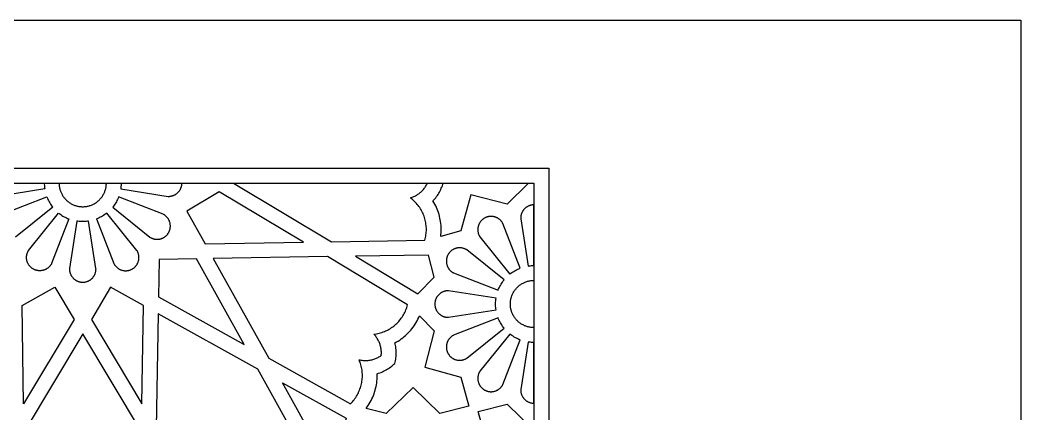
# Model space of a CAD drawing. Extents: x 0 to 1266, y 0 to 1438.
# Drawn here: x 591 to 1266, y 1172 to 1438 of the extents above; entities that cross this region are included whole.
import ezdxf

# ---------------------------------------------------------------- set-up
doc = ezdxf.new("R2010")
doc.units = 0
doc.layers.add('Default_Layer', color=1, linetype='CONTINUOUS')

msp = doc.modelspace()

# ---------------------------------------------------------------- linework, layer by layer
at = {"layer": 'Default_Layer'}
for points in [[(0, 1438.2), (1266.43, 1438.2), (1266.43, 0), (0, 0), (0, 1438.2)], [(318.66, 1338.2), (947.76, 1338.2), (947.76, 100), (318.66, 100), (318.66, 1338.2)], [(328.66, 110), (328.66, 1328.2), (937.76, 1328.2), (937.76, 110), (328.66, 110)], [(657.41, 1318.84), (657.07, 1318.02), (656.71, 1317.2), (656.32, 1316.4), (655.9, 1315.62), (655.45, 1314.85), (654.98, 1314.09), (654.49, 1313.36), (653.97, 1312.64), (653.42, 1311.93), (678.6, 1291.66), (678.87, 1291.5), (679.14, 1291.34), (679.41, 1291.2), (679.7, 1291.07), (679.98, 1290.95), (680.27, 1290.83), (680.56, 1290.73), (680.86, 1290.64), (681.16, 1290.55), (681.46, 1290.48), (681.76, 1290.42), (682.07, 1290.37), (682.38, 1290.33), (682.69, 1290.3), (683, 1290.28), (683.31, 1290.27), (683.62, 1290.27), (683.93, 1290.29), (684.24, 1290.31), (684.55, 1290.35), (684.85, 1290.39), (685.16, 1290.45), (685.46, 1290.51), (685.76, 1290.59), (686.06, 1290.68), (686.36, 1290.77), (686.65, 1290.88), (686.93, 1291), (687.22, 1291.13), (687.5, 1291.27), (687.77, 1291.41), (688.04, 1291.57), (688.3, 1291.73), (688.56, 1291.91), (688.81, 1292.09), (689.05, 1292.28), (689.29, 1292.48), (689.52, 1292.69), (689.74, 1292.91), (689.96, 1293.13), (690.16, 1293.36), (690.36, 1293.6), (690.55, 1293.85), (690.74, 1294.1), (690.91, 1294.35), (691.07, 1294.62), (691.23, 1294.89), (691.38, 1295.16), (691.51, 1295.44), (691.64, 1295.72), (691.76, 1296.01), (691.86, 1296.3), (691.96, 1296.6), (692.04, 1296.9), (692.12, 1297.2), (692.19, 1297.5), (692.24, 1297.81), (692.28, 1298.11), (692.32, 1298.42), (692.34, 1298.73), (692.35, 1299.04), (692.35, 1299.35), (692.34, 1299.66), (692.32, 1299.97), (692.29, 1300.28), (692.25, 1300.59), (692.2, 1300.9), (692.14, 1301.2), (692.06, 1301.5), (691.98, 1301.8), (691.88, 1302.1), (691.78, 1302.39), (691.67, 1302.68), (691.54, 1302.96), (691.41, 1303.24), (691.26, 1303.52), (691.11, 1303.79), (690.95, 1304.05), (690.78, 1304.31), (690.6, 1304.56), (690.41, 1304.81), (690.21, 1305.05), (690, 1305.28), (689.79, 1305.51), (689.57, 1305.73), (689.34, 1305.94), (689.11, 1306.14), (688.86, 1306.33), (688.61, 1306.52), (688.36, 1306.69), (688.1, 1306.86), (687.83, 1307.02), (687.56, 1307.17), (657.41, 1318.84)], [(703.54, 1309.36), (715.84, 1287.23), (782.11, 1288.31), (725.25, 1322.37), (703.54, 1309.36)], [(937.76, 1272.54), (937.76, 1313.5), (937.46, 1313.5), (937.15, 1313.48), (936.84, 1313.45), (936.54, 1313.42), (936.24, 1313.37), (935.93, 1313.31), (935.64, 1313.25), (935.34, 1313.17), (935.04, 1313.08), (934.75, 1312.98), (934.47, 1312.87), (934.18, 1312.75), (933.9, 1312.63), (933.63, 1312.49), (933.36, 1312.34), (933.09, 1312.19), (932.83, 1312.02), (932.58, 1311.85), (932.33, 1311.67), (932.09, 1311.48), (931.86, 1311.28), (931.63, 1311.07), (931.41, 1310.86), (931.2, 1310.64), (930.99, 1310.41), (930.79, 1310.17), (930.6, 1309.93), (930.42, 1309.68), (930.25, 1309.43), (930.09, 1309.17), (929.94, 1308.9), (929.79, 1308.63), (929.66, 1308.35), (929.53, 1308.07), (929.41, 1307.79), (929.31, 1307.5), (929.21, 1307.21), (929.12, 1306.92), (929.05, 1306.62), (928.98, 1306.32), (928.93, 1306.02), (928.88, 1305.71), (928.84, 1305.41), (928.82, 1305.1), (928.81, 1304.79), (928.8, 1304.49), (928.81, 1304.18), (933.78, 1272.23), (934.57, 1272.34), (935.37, 1272.43), (936.16, 1272.49), (936.96, 1272.53), (937.76, 1272.54)], [(616.94, 1308), (617.65, 1307.45), (618.37, 1306.93), (619.11, 1306.43), (619.86, 1305.96), (620.63, 1305.52), (621.42, 1305.1), (622.21, 1304.71), (623.03, 1304.35), (623.85, 1304.01), (612.18, 1273.86), (612.03, 1273.59), (611.87, 1273.32), (611.7, 1273.06), (611.53, 1272.8), (611.34, 1272.55), (611.15, 1272.31), (610.95, 1272.08), (610.74, 1271.85), (610.52, 1271.63), (610.29, 1271.41), (610.06, 1271.21), (609.82, 1271.01), (609.57, 1270.82), (609.32, 1270.64), (609.06, 1270.47), (608.8, 1270.31), (608.53, 1270.15), (608.25, 1270.01), (607.97, 1269.88), (607.69, 1269.75), (607.4, 1269.64), (607.11, 1269.53), (606.81, 1269.44), (606.51, 1269.35), (606.21, 1269.28), (605.91, 1269.22), (605.6, 1269.17), (605.29, 1269.12), (604.98, 1269.09), (604.67, 1269.07), (604.36, 1269.06), (604.05, 1269.07), (603.74, 1269.08), (603.43, 1269.1), (603.12, 1269.13), (602.82, 1269.18), (602.51, 1269.23), (602.21, 1269.3), (601.91, 1269.37), (601.61, 1269.46), (601.31, 1269.56), (601.02, 1269.66), (600.73, 1269.78), (600.45, 1269.91), (600.17, 1270.04), (599.9, 1270.19), (599.63, 1270.34), (599.37, 1270.51), (599.11, 1270.68), (598.86, 1270.86), (598.61, 1271.05), (598.37, 1271.25), (598.14, 1271.46), (597.92, 1271.68), (597.7, 1271.9), (597.49, 1272.13), (597.29, 1272.37), (597.1, 1272.61), (596.92, 1272.86), (596.74, 1273.12), (596.58, 1273.38), (596.42, 1273.65), (596.28, 1273.92), (596.14, 1274.2), (596.01, 1274.48), (595.89, 1274.77), (595.79, 1275.06), (595.69, 1275.36), (595.6, 1275.65), (595.52, 1275.96), (595.46, 1276.26), (595.4, 1276.56), (595.36, 1276.87), (595.32, 1277.18), (595.3, 1277.49), (595.28, 1277.8), (595.28, 1278.11), (595.29, 1278.42), (595.31, 1278.73), (595.34, 1279.04), (595.38, 1279.35), (595.43, 1279.65), (595.49, 1279.96), (595.56, 1280.26), (595.65, 1280.56), (595.74, 1280.86), (595.84, 1281.15), (595.96, 1281.44), (596.08, 1281.72), (596.21, 1282), (596.36, 1282.28), (596.51, 1282.55), (596.67, 1282.81), (616.94, 1308)], [(649.48, 1308), (648.78, 1307.45), (648.06, 1306.93), (647.32, 1306.43), (646.57, 1305.96), (645.8, 1305.52), (645.01, 1305.1), (644.21, 1304.71), (643.4, 1304.35), (642.58, 1304.01), (654.25, 1273.86), (654.4, 1273.59), (654.56, 1273.32), (654.72, 1273.06), (654.9, 1272.8), (655.09, 1272.55), (655.28, 1272.31), (655.48, 1272.08), (655.69, 1271.85), (655.91, 1271.63), (656.14, 1271.41), (656.37, 1271.21), (656.61, 1271.01), (656.85, 1270.82), (657.11, 1270.64), (657.37, 1270.47), (657.63, 1270.31), (657.9, 1270.15), (658.18, 1270.01), (658.46, 1269.88), (658.74, 1269.75), (659.03, 1269.64), (659.32, 1269.53), (659.62, 1269.44), (659.92, 1269.35), (660.22, 1269.28), (660.52, 1269.22), (660.83, 1269.17), (661.14, 1269.12), (661.44, 1269.09), (661.75, 1269.07), (662.06, 1269.06), (662.37, 1269.07), (662.69, 1269.08), (662.99, 1269.1), (663.3, 1269.13), (663.61, 1269.18), (663.92, 1269.23), (664.22, 1269.3), (664.52, 1269.37), (664.82, 1269.46), (665.11, 1269.56), (665.41, 1269.66), (665.69, 1269.78), (665.98, 1269.91), (666.26, 1270.04), (666.53, 1270.19), (666.8, 1270.34), (667.06, 1270.51), (667.32, 1270.68), (667.57, 1270.86), (667.82, 1271.05), (668.05, 1271.25), (668.29, 1271.46), (668.51, 1271.68), (668.73, 1271.9), (668.93, 1272.13), (669.13, 1272.37), (669.33, 1272.61), (669.51, 1272.86), (669.68, 1273.12), (669.85, 1273.38), (670.01, 1273.65), (670.15, 1273.92), (670.29, 1274.2), (670.42, 1274.48), (670.53, 1274.77), (670.64, 1275.06), (670.74, 1275.36), (670.83, 1275.65), (670.9, 1275.96), (670.97, 1276.26), (671.03, 1276.56), (671.07, 1276.87), (671.11, 1277.18), (671.13, 1277.49), (671.14, 1277.8), (671.15, 1278.11), (671.14, 1278.42), (671.12, 1278.73), (671.09, 1279.04), (671.05, 1279.35), (671, 1279.65), (670.94, 1279.96), (670.86, 1280.26), (670.78, 1280.56), (670.69, 1280.86), (670.58, 1281.15), (670.47, 1281.44), (670.35, 1281.72), (670.22, 1282), (670.07, 1282.28), (669.92, 1282.55), (669.76, 1282.81), (649.48, 1308)], [(921.5, 1266.81), (922.2, 1267.35), (922.92, 1267.87), (923.66, 1268.37), (924.41, 1268.84), (925.18, 1269.28), (925.97, 1269.7), (926.76, 1270.09), (927.58, 1270.46), (928.4, 1270.79), (916.73, 1300.94), (916.58, 1301.22), (916.42, 1301.48), (916.25, 1301.74), (916.08, 1302), (915.89, 1302.25), (915.7, 1302.49), (915.5, 1302.73), (915.29, 1302.96), (915.07, 1303.18), (914.84, 1303.39), (914.61, 1303.6), (914.37, 1303.79), (914.13, 1303.98), (913.87, 1304.16), (913.61, 1304.33), (913.35, 1304.5), (913.08, 1304.65), (912.8, 1304.79), (912.52, 1304.93), (912.24, 1305.05), (911.95, 1305.17), (911.66, 1305.27), (911.36, 1305.36), (911.06, 1305.45), (910.76, 1305.52), (910.46, 1305.58), (910.15, 1305.64), (909.84, 1305.68), (909.53, 1305.71), (909.22, 1305.73), (908.91, 1305.74), (908.6, 1305.74), (908.29, 1305.73), (907.98, 1305.7), (907.68, 1305.67), (907.37, 1305.63), (907.06, 1305.57), (906.76, 1305.51), (906.46, 1305.43), (906.16, 1305.34), (905.86, 1305.25), (905.57, 1305.14), (905.29, 1305.02), (905, 1304.9), (904.72, 1304.76), (904.45, 1304.62), (904.18, 1304.46), (903.92, 1304.3), (903.66, 1304.12), (903.41, 1303.94), (903.16, 1303.75), (902.92, 1303.55), (902.69, 1303.34), (902.47, 1303.13), (902.25, 1302.9), (902.05, 1302.67), (901.85, 1302.44), (901.65, 1302.19), (901.47, 1301.94), (901.3, 1301.68), (901.13, 1301.42), (900.97, 1301.15), (900.83, 1300.88), (900.69, 1300.6), (900.56, 1300.32), (900.44, 1300.03), (900.34, 1299.74), (900.24, 1299.45), (900.15, 1299.15), (900.07, 1298.85), (900.01, 1298.54), (899.95, 1298.24), (899.91, 1297.93), (899.87, 1297.62), (899.85, 1297.31), (899.84, 1297), (899.83, 1296.69), (899.84, 1296.38), (899.86, 1296.07), (899.89, 1295.76), (899.93, 1295.46), (899.98, 1295.15), (900.04, 1294.84), (900.12, 1294.54), (900.2, 1294.24), (900.29, 1293.95), (900.39, 1293.65), (900.51, 1293.37), (900.63, 1293.08), (900.76, 1292.8), (900.91, 1292.52), (901.06, 1292.25), (901.22, 1291.99), (921.5, 1266.81)], [(624.26, 1270.62), (624.25, 1270.32), (624.26, 1270.01), (624.27, 1269.7), (624.29, 1269.4), (624.33, 1269.09), (624.37, 1268.79), (624.43, 1268.48), (624.5, 1268.18), (624.57, 1267.89), (624.66, 1267.59), (624.76, 1267.3), (624.86, 1267.01), (624.98, 1266.73), (625.1, 1266.45), (625.24, 1266.17), (625.38, 1265.9), (625.54, 1265.64), (625.7, 1265.38), (625.87, 1265.12), (626.05, 1264.87), (626.24, 1264.63), (626.44, 1264.39), (626.65, 1264.17), (626.86, 1263.94), (627.08, 1263.73), (627.31, 1263.52), (627.54, 1263.33), (627.78, 1263.13), (628.03, 1262.95), (628.28, 1262.78), (628.54, 1262.61), (628.81, 1262.46), (629.08, 1262.31), (629.35, 1262.18), (629.63, 1262.05), (629.91, 1261.93), (630.2, 1261.82), (630.49, 1261.72), (630.79, 1261.64), (631.08, 1261.56), (631.38, 1261.49), (631.69, 1261.43), (631.99, 1261.38), (632.29, 1261.35), (632.6, 1261.32), (632.91, 1261.31), (633.21, 1261.3), (633.52, 1261.31), (633.83, 1261.32), (634.13, 1261.35), (634.44, 1261.38), (634.74, 1261.43), (635.04, 1261.49), (635.34, 1261.56), (635.64, 1261.64), (635.94, 1261.72), (636.23, 1261.82), (636.51, 1261.93), (636.8, 1262.05), (637.08, 1262.18), (637.35, 1262.31), (637.62, 1262.46), (637.89, 1262.61), (638.15, 1262.78), (638.4, 1262.95), (638.65, 1263.13), (638.89, 1263.33), (639.12, 1263.52), (639.35, 1263.73), (639.57, 1263.94), (639.78, 1264.17), (639.99, 1264.39), (640.19, 1264.63), (640.37, 1264.87), (640.55, 1265.12), (640.73, 1265.38), (640.89, 1265.64), (641.04, 1265.9), (641.19, 1266.17), (641.32, 1266.45), (641.45, 1266.73), (641.57, 1267.01), (641.67, 1267.3), (641.77, 1267.59), (641.86, 1267.89), (641.93, 1268.18), (642, 1268.48), (642.05, 1268.79), (642.1, 1269.09), (642.13, 1269.4), (642.16, 1269.7), (642.17, 1270.01), (642.18, 1270.32), (642.17, 1270.62), (637.2, 1302.57), (636.41, 1302.46), (635.61, 1302.37), (634.81, 1302.31), (634.01, 1302.27), (633.21, 1302.26), (632.41, 1302.27), (631.61, 1302.31), (630.82, 1302.37), (630.02, 1302.46), (629.23, 1302.57), (624.26, 1270.62)], [(913.57, 1255.96), (913.91, 1256.79), (914.27, 1257.6), (914.66, 1258.4), (915.08, 1259.18), (915.52, 1259.95), (916, 1260.71), (916.49, 1261.45), (917.01, 1262.17), (917.56, 1262.87), (892.38, 1283.14), (892.11, 1283.31), (891.84, 1283.46), (891.56, 1283.6), (891.28, 1283.73), (891, 1283.86), (890.71, 1283.97), (890.42, 1284.07), (890.12, 1284.17), (889.82, 1284.25), (889.52, 1284.32), (889.22, 1284.38), (888.91, 1284.43), (888.6, 1284.47), (888.29, 1284.5), (887.98, 1284.52), (887.67, 1284.53), (887.36, 1284.53), (887.05, 1284.52), (886.74, 1284.49), (886.43, 1284.46), (886.13, 1284.41), (885.82, 1284.36), (885.52, 1284.29), (885.22, 1284.21), (884.92, 1284.13), (884.62, 1284.03), (884.33, 1283.92), (884.05, 1283.8), (883.76, 1283.67), (883.48, 1283.54), (883.21, 1283.39), (882.94, 1283.23), (882.68, 1283.07), (882.42, 1282.89), (882.17, 1282.71), (881.93, 1282.52), (881.69, 1282.32), (881.46, 1282.11), (881.24, 1281.89), (881.02, 1281.67), (880.81, 1281.44), (880.62, 1281.2), (880.42, 1280.96), (880.24, 1280.71), (880.07, 1280.45), (879.9, 1280.18), (879.75, 1279.92), (879.6, 1279.64), (879.47, 1279.36), (879.34, 1279.08), (879.22, 1278.79), (879.12, 1278.5), (879.02, 1278.2), (878.93, 1277.91), (878.86, 1277.6), (878.79, 1277.3), (878.74, 1277), (878.69, 1276.69), (878.66, 1276.38), (878.64, 1276.07), (878.63, 1275.76), (878.63, 1275.45), (878.63, 1275.14), (878.66, 1274.83), (878.69, 1274.52), (878.73, 1274.21), (878.78, 1273.91), (878.84, 1273.6), (878.92, 1273.3), (879, 1273), (879.09, 1272.71), (879.2, 1272.41), (879.31, 1272.12), (879.44, 1271.84), (879.57, 1271.56), (879.72, 1271.29), (879.87, 1271.01), (880.03, 1270.75), (880.2, 1270.49), (880.38, 1270.24), (880.57, 1269.99), (880.77, 1269.75), (880.97, 1269.52), (881.19, 1269.29), (881.41, 1269.08), (881.64, 1268.87), (881.87, 1268.66), (882.12, 1268.47), (882.37, 1268.29), (882.62, 1268.11), (882.88, 1267.94), (883.15, 1267.78), (883.42, 1267.63), (913.57, 1255.96)], [(684.69, 1276.72), (684.28, 1251.41), (742.22, 1219.2), (710.01, 1277.14), (684.69, 1276.72)], [(829.69, 1226.27), (830.61, 1226.39), (831.51, 1226.54), (832.41, 1226.72), (833.31, 1226.93), (834.19, 1227.17), (835.07, 1227.45), (835.94, 1227.75), (836.79, 1228.09), (837.64, 1228.45), (838.47, 1228.84), (839.29, 1229.26), (840.09, 1229.71), (840.87, 1230.19), (841.64, 1230.69), (842.39, 1231.22), (843.13, 1231.77), (843.84, 1232.35), (844.53, 1232.96), (845.2, 1233.58), (845.85, 1234.23), (846.48, 1234.91), (847.08, 1235.6), (847.66, 1236.32), (848.21, 1237.05), (848.74, 1237.8), (849.24, 1238.57), (849.71, 1239.36), (850.16, 1240.16), (850.58, 1240.98), (850.97, 1241.81), (851.33, 1242.66), (851.66, 1243.52), (851.96, 1244.38), (852.23, 1245.26), (852.47, 1246.15), (798.36, 1278.57), (721.35, 1277.32), (758.77, 1210), (813.9, 1179.35), (814.55, 1180), (815.18, 1180.67), (815.78, 1181.37), (816.35, 1182.08), (816.91, 1182.82), (817.43, 1183.57), (817.93, 1184.34), (818.4, 1185.13), (818.85, 1185.94), (819.27, 1186.75), (819.65, 1187.59), (820.01, 1188.43), (820.34, 1189.29), (820.64, 1190.16), (820.91, 1191.04), (821.15, 1191.93), (821.36, 1192.82), (821.54, 1193.72), (821.68, 1194.63), (821.8, 1195.54), (821.88, 1196.46), (821.93, 1197.37), (821.95, 1198.29), (821.94, 1199.21), (821.89, 1200.13), (821.82, 1201.04), (821.71, 1201.96), (821.57, 1202.86), (821.4, 1203.77), (821.2, 1204.66), (820.96, 1205.55), (820.7, 1206.43), (820.41, 1207.3), (820.08, 1208.16), (819.73, 1209.01), (820.34, 1208.88), (820.96, 1208.76), (821.58, 1208.66), (822.2, 1208.59), (822.83, 1208.54), (823.46, 1208.51), (824.08, 1208.5), (824.71, 1208.51), (825.34, 1208.54), (825.96, 1208.6), (826.59, 1208.68), (827.21, 1208.77), (827.82, 1208.89), (828.44, 1209.03), (829.04, 1209.19), (829.65, 1209.37), (830.24, 1209.57), (830.83, 1209.8), (831.41, 1210.04), (831.98, 1210.3), (832.54, 1210.58), (833.09, 1210.88), (833.63, 1211.2), (834.16, 1211.53), (834.68, 1211.89), (834.73, 1212.51), (834.75, 1213.14), (834.76, 1213.77), (834.74, 1214.4), (834.7, 1215.02), (834.65, 1215.65), (834.57, 1216.27), (834.46, 1216.89), (834.34, 1217.5), (834.2, 1218.12), (834.03, 1218.72), (833.85, 1219.32), (833.64, 1219.91), (833.42, 1220.5), (833.17, 1221.08), (832.9, 1221.65), (832.62, 1222.21), (832.32, 1222.76), (831.99, 1223.3), (831.65, 1223.82), (831.3, 1224.34), (830.92, 1224.84), (830.53, 1225.33), (830.12, 1225.81), (829.69, 1226.27)], [(859.48, 1253.6), (870.3, 1264.68), (866.47, 1279.67), (817.31, 1278.88), (859.48, 1253.6)], [(614.37, 1257.88), (627.39, 1236.16), (593.32, 1179.3), (592.24, 1245.58), (614.37, 1257.88)], [(652.06, 1257.88), (639.04, 1236.16), (673.11, 1179.3), (674.19, 1245.58), (652.06, 1257.88)], [(937.76, 1262.54), (937.76, 1230.66), (937.21, 1230.67), (936.67, 1230.7), (936.12, 1230.74), (935.57, 1230.81), (935.03, 1230.89), (934.49, 1231), (933.95, 1231.12), (933.42, 1231.26), (932.89, 1231.42), (932.37, 1231.6), (931.86, 1231.79), (931.35, 1232.01), (930.85, 1232.24), (930.36, 1232.48), (929.87, 1232.75), (929.4, 1233.03), (928.94, 1233.32), (928.48, 1233.64), (928.04, 1233.97), (927.61, 1234.31), (927.19, 1234.67), (926.79, 1235.04), (926.4, 1235.42), (926.02, 1235.82), (925.65, 1236.24), (925.3, 1236.66), (924.97, 1237.1), (924.65, 1237.54), (924.34, 1238), (924.05, 1238.47), (923.78, 1238.95), (923.52, 1239.44), (923.28, 1239.93), (923.06, 1240.43), (922.86, 1240.95), (922.67, 1241.46), (922.5, 1241.99), (922.35, 1242.52), (922.22, 1243.05), (922.11, 1243.59), (922.02, 1244.13), (921.94, 1244.68), (921.88, 1245.22), (921.84, 1245.77), (921.83, 1246.32), (921.83, 1246.87), (921.84, 1247.42), (921.88, 1247.97), (921.94, 1248.52), (922.02, 1249.07), (922.11, 1249.61), (922.22, 1250.15), (922.35, 1250.68), (922.5, 1251.21), (922.67, 1251.73), (922.86, 1252.25), (923.06, 1252.76), (923.28, 1253.27), (923.52, 1253.76), (923.78, 1254.25), (924.05, 1254.73), (924.34, 1255.2), (924.65, 1255.66), (924.97, 1256.1), (925.3, 1256.54), (925.65, 1256.96), (926.02, 1257.37), (926.4, 1257.77), (926.79, 1258.16), (927.19, 1258.53), (927.61, 1258.89), (928.04, 1259.23), (928.48, 1259.56), (928.94, 1259.87), (929.4, 1260.17), (929.87, 1260.45), (930.36, 1260.71), (930.85, 1260.96), (931.35, 1261.19), (931.86, 1261.41), (932.37, 1261.6), (932.89, 1261.78), (933.42, 1261.94), (933.95, 1262.08), (934.49, 1262.2), (935.03, 1262.3), (935.57, 1262.39), (936.12, 1262.46), (936.67, 1262.5), (937.21, 1262.53), (937.76, 1262.54)], [(912.13, 1242.61), (912.01, 1243.49), (911.92, 1244.38), (911.86, 1245.27), (911.83, 1246.15), (911.83, 1247.04), (911.86, 1247.93), (911.92, 1248.82), (912.01, 1249.7), (912.13, 1250.59), (880.18, 1255.55), (879.87, 1255.56), (879.56, 1255.56), (879.25, 1255.54), (878.94, 1255.52), (878.64, 1255.48), (878.33, 1255.44), (878.02, 1255.38), (877.72, 1255.31), (877.42, 1255.23), (877.12, 1255.14), (876.83, 1255.05), (876.54, 1254.94), (876.25, 1254.82), (875.97, 1254.69), (875.69, 1254.55), (875.42, 1254.4), (875.15, 1254.25), (874.89, 1254.08), (874.63, 1253.9), (874.38, 1253.72), (874.14, 1253.53), (873.9, 1253.33), (873.67, 1253.12), (873.45, 1252.9), (873.24, 1252.67), (873.03, 1252.44), (872.83, 1252.2), (872.64, 1251.96), (872.46, 1251.71), (872.29, 1251.45), (872.12, 1251.18), (871.97, 1250.91), (871.82, 1250.64), (871.69, 1250.36), (871.56, 1250.08), (871.45, 1249.79), (871.34, 1249.5), (871.25, 1249.2), (871.16, 1248.9), (871.09, 1248.6), (871.02, 1248.3), (870.97, 1247.99), (870.93, 1247.68), (870.9, 1247.37), (870.87, 1247.06), (870.86, 1246.75), (870.86, 1246.44), (870.87, 1246.13), (870.9, 1245.82), (870.93, 1245.52), (870.97, 1245.21), (871.02, 1244.9), (871.09, 1244.6), (871.16, 1244.3), (871.25, 1244), (871.34, 1243.7), (871.45, 1243.41), (871.56, 1243.12), (871.69, 1242.84), (871.82, 1242.56), (871.97, 1242.28), (872.12, 1242.01), (872.29, 1241.75), (872.46, 1241.49), (872.64, 1241.24), (872.83, 1240.99), (873.03, 1240.76), (873.24, 1240.52), (873.45, 1240.3), (873.67, 1240.08), (873.9, 1239.87), (874.14, 1239.67), (874.38, 1239.48), (874.63, 1239.29), (874.89, 1239.12), (875.15, 1238.95), (875.42, 1238.8), (875.69, 1238.65), (875.97, 1238.51), (876.25, 1238.38), (876.54, 1238.26), (876.83, 1238.15), (877.12, 1238.05), (877.42, 1237.97), (877.72, 1237.89), (878.02, 1237.82), (878.33, 1237.76), (878.64, 1237.72), (878.94, 1237.68), (879.25, 1237.66), (879.56, 1237.64), (879.87, 1237.64), (880.18, 1237.64), (912.13, 1242.61)], [(843.93, 1220.4), (845.03, 1221.01), (846.1, 1221.66), (847.15, 1222.34), (848.18, 1223.06), (849.18, 1223.81), (850.16, 1224.6), (851.11, 1225.42), (852.02, 1226.27), (852.91, 1227.15), (853.77, 1228.07), (854.6, 1229.01), (855.39, 1229.98), (856.16, 1230.97), (856.88, 1231.99), (857.57, 1233.04), (858.23, 1234.11), (858.84, 1235.2), (859.42, 1236.31), (859.96, 1237.44), (860.47, 1238.59), (870.3, 1228.52), (864.05, 1204.04), (888.38, 1197.21), (893.84, 1177.73), (874.24, 1172.72), (856.16, 1190.38), (838.08, 1172.72), (824.45, 1176.2), (825.19, 1177.21), (825.9, 1178.25), (826.57, 1179.3), (827.21, 1180.38), (827.81, 1181.49), (828.37, 1182.61), (828.89, 1183.75), (829.37, 1184.9), (829.81, 1186.07), (830.22, 1187.26), (830.58, 1188.46), (830.9, 1189.67), (831.17, 1190.9), (831.41, 1192.13), (831.6, 1193.37), (831.75, 1194.61), (831.86, 1195.86), (831.93, 1197.11), (831.95, 1198.36), (831.93, 1199.62), (832.82, 1199.89), (833.7, 1200.19), (834.57, 1200.52), (835.43, 1200.88), (836.28, 1201.27), (837.11, 1201.68), (837.93, 1202.13), (838.73, 1202.59), (839.52, 1203.09), (840.3, 1203.61), (841.05, 1204.16), (841.79, 1204.73), (842.5, 1205.32), (843.2, 1205.94), (843.88, 1206.58), (844.09, 1207.48), (844.28, 1208.39), (844.44, 1209.31), (844.56, 1210.24), (844.66, 1211.16), (844.72, 1212.09), (844.75, 1213.02), (844.76, 1213.95), (844.73, 1214.88), (844.67, 1215.81), (844.59, 1216.74), (844.47, 1217.66), (844.32, 1218.58), (844.14, 1219.5), (843.93, 1220.4)], [(917.56, 1230.33), (917.01, 1231.03), (916.49, 1231.75), (916, 1232.49), (915.52, 1233.25), (915.08, 1234.02), (914.66, 1234.8), (914.27, 1235.6), (913.91, 1236.41), (913.57, 1237.23), (883.42, 1225.56), (883.15, 1225.42), (882.88, 1225.26), (882.62, 1225.09), (882.37, 1224.91), (882.12, 1224.73), (881.87, 1224.53), (881.64, 1224.33), (881.41, 1224.12), (881.19, 1223.9), (880.97, 1223.68), (880.77, 1223.45), (880.57, 1223.21), (880.38, 1222.96), (880.2, 1222.71), (880.03, 1222.45), (879.87, 1222.18), (879.72, 1221.91), (879.57, 1221.64), (879.44, 1221.36), (879.31, 1221.07), (879.2, 1220.78), (879.09, 1220.49), (879, 1220.2), (878.92, 1219.9), (878.84, 1219.6), (878.78, 1219.29), (878.73, 1218.99), (878.69, 1218.68), (878.66, 1218.37), (878.63, 1218.06), (878.63, 1217.75), (878.63, 1217.44), (878.64, 1217.13), (878.66, 1216.82), (878.69, 1216.51), (878.74, 1216.2), (878.79, 1215.9), (878.86, 1215.59), (878.93, 1215.29), (879.02, 1214.99), (879.12, 1214.7), (879.22, 1214.41), (879.34, 1214.12), (879.47, 1213.84), (879.6, 1213.56), (879.75, 1213.28), (879.9, 1213.01), (880.07, 1212.75), (880.24, 1212.49), (880.42, 1212.24), (880.62, 1212), (880.81, 1211.76), (881.02, 1211.53), (881.24, 1211.3), (881.46, 1211.09), (881.69, 1210.88), (881.93, 1210.68), (882.17, 1210.49), (882.42, 1210.3), (882.68, 1210.13), (882.94, 1209.96), (883.21, 1209.81), (883.48, 1209.66), (883.76, 1209.52), (884.05, 1209.4), (884.33, 1209.28), (884.62, 1209.17), (884.92, 1209.07), (885.22, 1208.99), (885.52, 1208.91), (885.82, 1208.84), (886.13, 1208.79), (886.43, 1208.74), (886.74, 1208.71), (887.05, 1208.68), (887.36, 1208.67), (887.67, 1208.67), (887.98, 1208.68), (888.29, 1208.69), (888.6, 1208.72), (888.91, 1208.76), (889.22, 1208.82), (889.52, 1208.88), (889.82, 1208.95), (890.12, 1209.03), (890.42, 1209.13), (890.71, 1209.23), (891, 1209.34), (891.28, 1209.46), (891.56, 1209.6), (891.84, 1209.74), (892.11, 1209.89), (892.38, 1210.05), (917.56, 1230.33)], [(928.4, 1222.41), (927.58, 1222.74), (926.76, 1223.1), (925.97, 1223.5), (925.18, 1223.91), (924.41, 1224.36), (923.66, 1224.83), (922.92, 1225.33), (922.2, 1225.85), (921.5, 1226.39), (901.22, 1201.21), (901.06, 1200.95), (900.91, 1200.67), (900.76, 1200.4), (900.63, 1200.12), (900.51, 1199.83), (900.39, 1199.54), (900.29, 1199.25), (900.2, 1198.95), (900.12, 1198.66), (900.04, 1198.35), (899.98, 1198.05), (899.93, 1197.74), (899.89, 1197.44), (899.86, 1197.13), (899.84, 1196.82), (899.83, 1196.51), (899.84, 1196.2), (899.85, 1195.89), (899.87, 1195.58), (899.91, 1195.27), (899.95, 1194.96), (900.01, 1194.65), (900.07, 1194.35), (900.15, 1194.05), (900.24, 1193.75), (900.34, 1193.46), (900.44, 1193.17), (900.56, 1192.88), (900.69, 1192.6), (900.83, 1192.32), (900.97, 1192.04), (901.13, 1191.78), (901.3, 1191.51), (901.47, 1191.26), (901.65, 1191.01), (901.85, 1190.76), (902.05, 1190.52), (902.25, 1190.29), (902.47, 1190.07), (902.69, 1189.86), (902.92, 1189.65), (903.16, 1189.45), (903.41, 1189.26), (903.66, 1189.08), (903.92, 1188.9), (904.18, 1188.74), (904.45, 1188.58), (904.72, 1188.44), (905, 1188.3), (905.29, 1188.17), (905.57, 1188.06), (905.86, 1187.95), (906.16, 1187.85), (906.46, 1187.77), (906.76, 1187.69), (907.06, 1187.63), (907.37, 1187.57), (907.68, 1187.53), (907.98, 1187.5), (908.29, 1187.47), (908.6, 1187.46), (908.91, 1187.46), (909.22, 1187.47), (909.53, 1187.49), (909.84, 1187.52), (910.15, 1187.56), (910.46, 1187.61), (910.76, 1187.68), (911.06, 1187.75), (911.36, 1187.83), (911.66, 1187.93), (911.95, 1188.03), (912.24, 1188.15), (912.52, 1188.27), (912.8, 1188.41), (913.08, 1188.55), (913.35, 1188.7), (913.61, 1188.86), (913.87, 1189.04), (914.13, 1189.22), (914.37, 1189.41), (914.61, 1189.6), (914.84, 1189.81), (915.07, 1190.02), (915.29, 1190.24), (915.5, 1190.47), (915.7, 1190.71), (915.89, 1190.95), (916.08, 1191.2), (916.25, 1191.45), (916.42, 1191.72), (916.58, 1191.98), (916.73, 1192.26), (928.4, 1222.41)], [(937.76, 1179.7), (937.76, 1220.66), (936.96, 1220.67), (936.16, 1220.71), (935.37, 1220.77), (934.57, 1220.85), (933.78, 1220.97), (928.81, 1189.02), (928.8, 1188.71), (928.81, 1188.4), (928.82, 1188.1), (928.84, 1187.79), (928.88, 1187.49), (928.93, 1187.18), (928.98, 1186.88), (929.05, 1186.58), (929.12, 1186.28), (929.21, 1185.99), (929.31, 1185.7), (929.41, 1185.41), (929.53, 1185.12), (929.66, 1184.84), (929.79, 1184.57), (929.94, 1184.3), (930.09, 1184.03), (930.25, 1183.77), (930.42, 1183.52), (930.6, 1183.27), (930.79, 1183.03), (930.99, 1182.79), (931.2, 1182.56), (931.41, 1182.34), (931.63, 1182.13), (931.86, 1181.92), (932.09, 1181.72), (932.33, 1181.53), (932.58, 1181.35), (932.83, 1181.18), (933.09, 1181.01), (933.36, 1180.85), (933.63, 1180.71), (933.9, 1180.57), (934.18, 1180.44), (934.47, 1180.33), (934.75, 1180.22), (935.04, 1180.12), (935.34, 1180.03), (935.64, 1179.95), (935.93, 1179.89), (936.24, 1179.83), (936.54, 1179.78), (936.84, 1179.74), (937.15, 1179.72), (937.46, 1179.7), (937.76, 1179.7)], [(791.87, 1150.46), (767.98, 1193.44), (810.95, 1169.55), (806.77, 1154.64), (791.87, 1150.46)], [(937.76, 1108.86), (923.62, 1123.33), (929.88, 1147.82), (905.55, 1154.64), (900.08, 1174.13), (919.69, 1179.13), (937.76, 1161.48), (937.76, 1108.86)]]:
    msp.add_lwpolyline(points, close=True, dxfattribs=at)
for points in [[(607.27, 1328.2), (607.28, 1327.4), (607.32, 1326.6), (607.38, 1325.81), (607.47, 1325.01), (607.58, 1324.22), (575.63, 1319.25)], [(617.27, 1328.2), (617.28, 1327.66), (617.31, 1327.12), (617.36, 1326.57), (617.42, 1326.03), (617.5, 1325.49), (617.61, 1324.96), (617.73, 1324.43), (617.86, 1323.9), (618.02, 1323.38), (618.19, 1322.86), (618.38, 1322.35), (618.59, 1321.85), (618.82, 1321.36), (619.06, 1320.87), (619.32, 1320.39), (619.59, 1319.92), (619.88, 1319.46), (620.19, 1319.01), (620.51, 1318.57), (620.85, 1318.14), (621.2, 1317.73), (621.56, 1317.32), (621.94, 1316.93), (622.33, 1316.55), (622.74, 1316.19), (623.15, 1315.84), (623.58, 1315.5), (624.02, 1315.18), (624.47, 1314.87), (624.93, 1314.58), (625.4, 1314.31), (625.88, 1314.05), (626.37, 1313.81), (626.86, 1313.58), (627.37, 1313.37), (627.88, 1313.18), (628.39, 1313.01), (628.91, 1312.85), (629.44, 1312.71), (629.97, 1312.59), (630.51, 1312.49), (631.04, 1312.41), (631.58, 1312.35), (632.13, 1312.3), (632.67, 1312.27), (633.21, 1312.26), (633.76, 1312.27), (634.3, 1312.3), (634.84, 1312.35), (635.38, 1312.41), (635.92, 1312.49), (636.46, 1312.59), (636.99, 1312.71), (637.52, 1312.85), (638.04, 1313.01), (638.55, 1313.18), (639.06, 1313.37), (639.57, 1313.58), (640.06, 1313.81), (640.55, 1314.05), (641.03, 1314.31), (641.5, 1314.58), (641.96, 1314.87), (642.41, 1315.18), (642.85, 1315.5), (643.27, 1315.84), (643.69, 1316.19), (644.1, 1316.55), (644.49, 1316.93), (644.86, 1317.32), (645.23, 1317.73), (645.58, 1318.14), (645.92, 1318.57), (646.24, 1319.01), (646.54, 1319.46), (646.83, 1319.92), (647.11, 1320.39), (647.37, 1320.87), (647.61, 1321.36), (647.84, 1321.85), (648.04, 1322.35), (648.24, 1322.86), (648.41, 1323.38), (648.56, 1323.9), (648.7, 1324.43), (648.82, 1324.96), (648.92, 1325.49), (649.01, 1326.03), (649.07, 1326.57), (649.12, 1327.12), (649.15, 1327.66), (649.16, 1328.2)], [(659.16, 1328.2), (659.14, 1327.4), (659.11, 1326.6), (659.04, 1325.81), (658.96, 1325.01), (658.85, 1324.22), (690.79, 1319.25), (691.1, 1319.24), (691.41, 1319.24), (691.72, 1319.26), (692.02, 1319.28), (692.33, 1319.32), (692.63, 1319.36), (692.93, 1319.42), (693.23, 1319.49), (693.53, 1319.56), (693.83, 1319.65), (694.12, 1319.74), (694.4, 1319.85), (694.69, 1319.97), (694.97, 1320.09), (695.25, 1320.23), (695.52, 1320.37), (695.78, 1320.53), (696.04, 1320.69), (696.3, 1320.86), (696.55, 1321.04), (696.79, 1321.23), (697.02, 1321.43), (697.25, 1321.63), (697.47, 1321.85), (697.69, 1322.07), (697.89, 1322.3), (698.09, 1322.53), (698.28, 1322.77), (698.46, 1323.02), (698.64, 1323.27), (698.8, 1323.53), (698.96, 1323.8), (699.1, 1324.07), (699.24, 1324.34), (699.37, 1324.62), (699.49, 1324.9), (699.6, 1325.19), (699.69, 1325.48), (699.78, 1325.78), (699.86, 1326.07), (699.93, 1326.37), (699.99, 1326.67), (700.03, 1326.98), (700.07, 1327.28), (700.1, 1327.59), (700.11, 1327.9), (700.12, 1328.2)], [(734.98, 1328.2), (801.06, 1288.61), (864.12, 1289.64), (864.36, 1290.52), (864.56, 1291.42), (864.73, 1292.32), (864.88, 1293.23), (864.99, 1294.14), (865.07, 1295.06), (865.11, 1295.98), (865.13, 1296.89), (865.11, 1297.81), (865.06, 1298.73), (864.98, 1299.65), (864.87, 1300.56), (864.73, 1301.47), (864.55, 1302.37), (864.35, 1303.26), (864.11, 1304.15), (863.84, 1305.03), (863.55, 1305.9), (863.22, 1306.76), (862.86, 1307.61), (862.48, 1308.44), (862.06, 1309.26), (861.62, 1310.06), (861.15, 1310.85), (860.65, 1311.63), (860.13, 1312.38), (859.58, 1313.12), (859, 1313.83), (858.4, 1314.53), (857.78, 1315.21), (857.14, 1315.86), (856.47, 1316.49), (855.78, 1317.1), (855.07, 1317.68), (854.34, 1318.24), (854.94, 1318.43), (855.53, 1318.64), (856.11, 1318.86), (856.69, 1319.11), (857.26, 1319.38), (857.82, 1319.67), (858.37, 1319.97), (858.9, 1320.3), (859.43, 1320.64), (859.94, 1321), (860.44, 1321.38), (860.93, 1321.77), (861.41, 1322.18), (861.87, 1322.61), (862.31, 1323.05), (862.74, 1323.51), (863.16, 1323.98), (863.56, 1324.47), (863.94, 1324.96), (864.3, 1325.48), (864.65, 1326), (864.98, 1326.53), (865.28, 1327.08), (865.58, 1327.64), (865.85, 1328.2)], [(934.16, 1328.2), (919.69, 1314.06), (895.2, 1320.32), (888.38, 1295.99), (874.83, 1292.18), (874.97, 1293.43), (875.06, 1294.68), (875.12, 1295.93), (875.13, 1297.18), (875.09, 1298.44), (875.02, 1299.69), (874.9, 1300.94), (874.74, 1302.18), (874.54, 1303.42), (874.29, 1304.64), (874.01, 1305.86), (873.68, 1307.07), (873.31, 1308.27), (872.89, 1309.46), (872.44, 1310.62), (871.95, 1311.78), (871.42, 1312.91), (870.85, 1314.03), (870.24, 1315.13), (869.6, 1316.2), (870.23, 1316.88), (870.85, 1317.58), (871.43, 1318.31), (872, 1319.05), (872.54, 1319.81), (873.05, 1320.58), (873.54, 1321.38), (874, 1322.18), (874.44, 1323.01), (874.85, 1323.84), (875.23, 1324.69), (875.58, 1325.55), (875.91, 1326.43), (876.2, 1327.31), (876.47, 1328.2)], [(578.87, 1307.17), (609.02, 1318.84), (609.02, 1318.84), (609.36, 1318.02), (609.72, 1317.2), (610.11, 1316.4), (610.53, 1315.62), (610.97, 1314.85), (611.44, 1314.09), (611.94, 1313.36), (612.46, 1312.64), (613.01, 1311.93), (587.83, 1291.66)], [(782.07, 1147.51), (751.42, 1202.64), (684.1, 1240.07), (682.85, 1163.05)], [(672.8, 1160.36), (633.21, 1226.44), (593.62, 1160.36)]]:
    msp.add_lwpolyline(points, dxfattribs=at)

doc.saveas('drawing.dxf')
